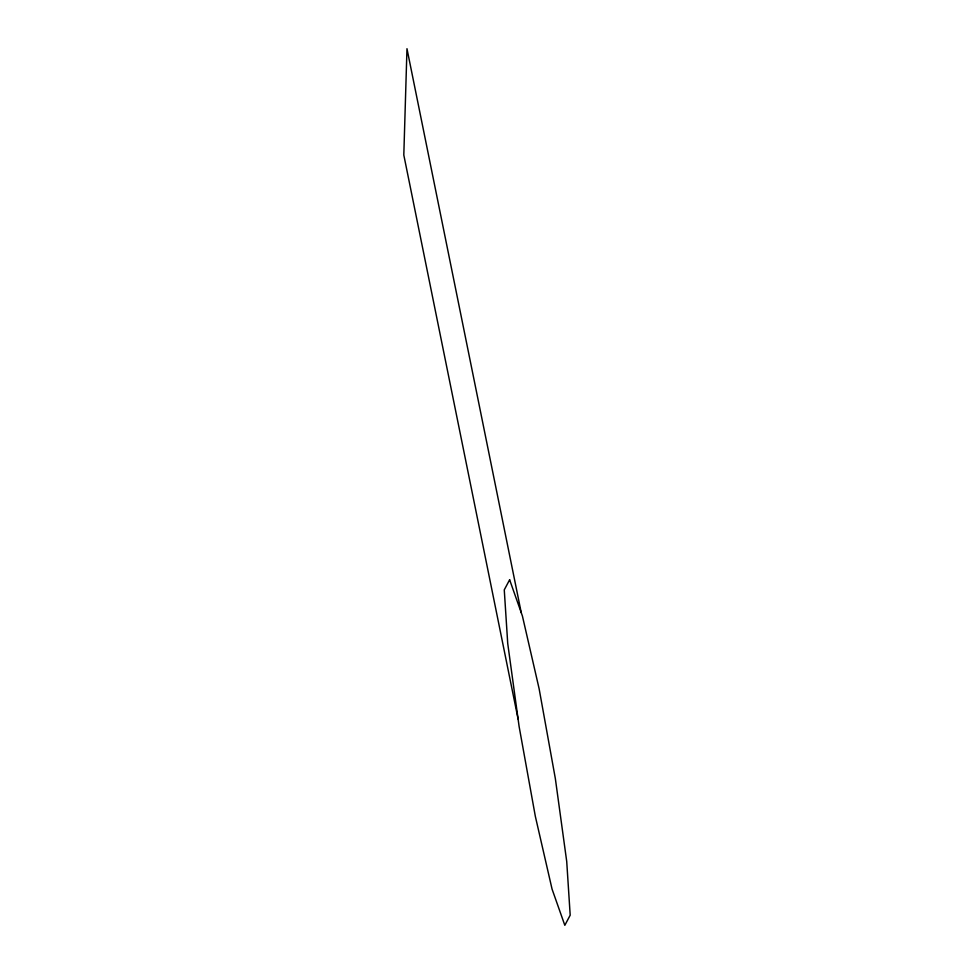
<?xml version="1.0" encoding="UTF-8"?>
<svg xmlns="http://www.w3.org/2000/svg" width="974" height="974" viewBox="0 0 974 974"><rect width="100%" height="100%" fill="white"/><g stroke="black" fill="none" stroke-linecap="round" stroke-linejoin="round"><path stroke-width="1.46" d="M521.248 612.707L406.974 48.7L403.808 155.036L518.095 719.043M509.633 579.761L504.264 589.867L507.734 643.558L519.105 726.446L535.335 816.322L552.063 889.116L564.823 925.3L570.192 915.195L566.722 861.503L555.35 778.603L539.121 688.728L522.393 615.945L509.633 579.761"/></g></svg>
